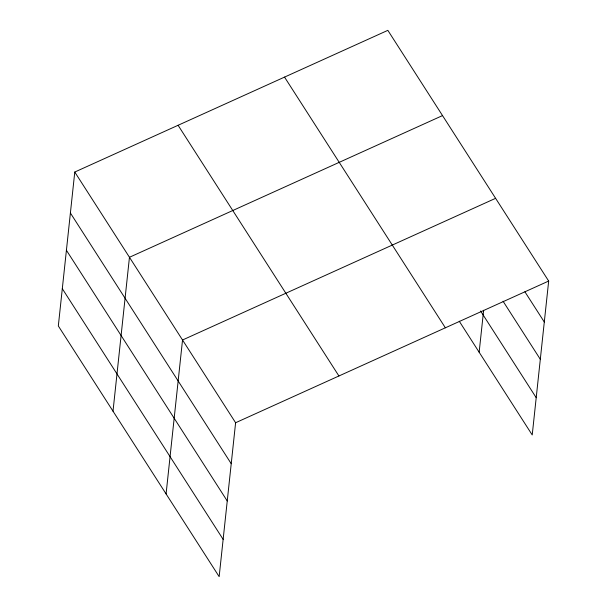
<?xml version="1.0" encoding="UTF-8"?>
<svg xmlns="http://www.w3.org/2000/svg" width="607" height="607" viewBox="0 0 607 607"><rect width="100%" height="100%" fill="white"/><g stroke="black" fill="none" stroke-linecap="round" stroke-linejoin="round"><path stroke-width="0.91" d="M74.775 172.039L58.325 325.951L219.157 576.65L235.607 422.738L74.775 172.039L387.843 30.35L548.675 281.049L532.225 434.961L459.249 321.209M113.008 411.189L129.458 257.277L442.526 115.588M166.083 493.916L182.532 340.003L495.6 198.322M479.151 352.235L483.635 310.283M235.607 422.738L548.675 281.049M524.903 291.792L544.297 322.021M503.059 301.224L540.313 359.291M480.585 310.989L536.209 397.691M284.531 77.104L445.363 327.803M178.086 125.277L338.918 375.976M70.397 213.011L231.229 463.71M66.413 250.281L227.246 500.98M62.309 288.682L223.141 539.38"/></g></svg>
